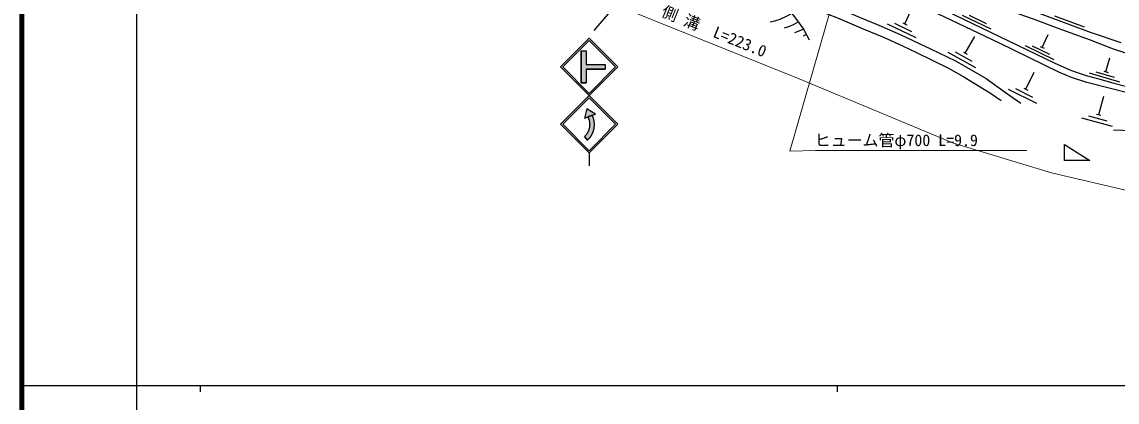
# Model space of a CAD drawing. Units: millimetres at full size, sheet at 1:1000; details may follow other scales. Extents: x 40000 to 680000, y 20000 to 380000.
# Drawn here: x 40000 to 211938, y 202409 to 262025 of the extents above; entities that cross this region are included whole.
import ezdxf
from ezdxf.enums import TextEntityAlignment as Align

# ---------------------------------------------------------------- set-up
doc = ezdxf.new("R2010")
doc.units = ezdxf.units.MM
doc.header["$LTSCALE"] = 1000
for name, color, linetype, lineweight in [('M-BGD', 7, 'Continuous', 25), ('M-STR-HTXT', 7, 'Continuous', 13), ('M-STR-STRC', 7, 'Continuous', 25), ('M-TTL', 2, 'Continuous', 140), ('M-TTL-BAND', 7, 'Continuous', 25)]:
    doc.layers.add(name, color=color, linetype=linetype, lineweight=lineweight)
doc.styles.add('ＭＳ ゴシック', font='')
doc.styles.get('ＭＳ ゴシック').set_extended_font_data('MS Gothic')

msp = doc.modelspace()

# ---------------------------------------------------------------- hatches: boundary and pattern name
at = {"layer": 'M-STR-STRC'}
for points in [[(131566, 254596), (131566, 255346), (128566, 255346), (128566, 257471), (127816, 257471), (127816, 252471), (128566, 252471), (128566, 254596)], [(128846, 247119), (128867, 247079), (128886, 247038), (128905, 246997), (128924, 246956), (128941, 246914), (128958, 246872), (128974, 246830), (128990, 246788), (129004, 246745), (129018, 246702), (129031, 246659), (129043, 246615), (129055, 246572), (129066, 246528), (129076, 246484), (129085, 246440), (129094, 246396), (129102, 246351), (129109, 246307), (129115, 246262), (129120, 246217), (129125, 246172), (129129, 246127), (129132, 246082), (129134, 246037), (129136, 245992), (129136, 245947), (129136, 245902), (129135, 245857), (129134, 245812), (129131, 245767), (129128, 245722), (129124, 245677), (129119, 245632), (129114, 245587), (129107, 245542), (129100, 245498), (129092, 245453), (129083, 245409), (129074, 245365), (129064, 245321), (129053, 245277), (129041, 245234), (129029, 245190), (129015, 245147), (129001, 245104), (128986, 245062), (128971, 245019), (128955, 244977), (128938, 244935), (128920, 244894), (128902, 244853), (128882, 244812), (128863, 244771), (128842, 244731), (128821, 244691), (128799, 244652), (128776, 244613), (128753, 244574), (128729, 244536), (128704, 244498), (128679, 244461), (128653, 244424), (128626, 244387), (128599, 244351), (128571, 244316), (128543, 244281), (128514, 244246), (128484, 244212), (128454, 244179), (128423, 244146), (128392, 244113), (128360, 244082), (128327, 244050), (128324, 244047), (128788, 243467), (128817, 243493), (128859, 243533), (128901, 243574), (128941, 243615), (128981, 243657), (129021, 243700), (129059, 243743), (129097, 243788), (129134, 243832), (129170, 243878), (129206, 243924), (129240, 243970), (129274, 244018), (129307, 244065), (129339, 244114), (129370, 244163), (129401, 244212), (129430, 244262), (129459, 244313), (129487, 244364), (129513, 244415), (129539, 244467), (129564, 244520), (129589, 244572), (129612, 244626), (129634, 244679), (129655, 244733), (129676, 244788), (129695, 244842), (129714, 244897), (129731, 244953), (129748, 245008), (129763, 245064), (129778, 245120), (129792, 245177), (129804, 245234), (129816, 245290), (129827, 245348), (129836, 245405), (129845, 245462), (129852, 245520), (129859, 245577), (129865, 245635), (129869, 245693), (129873, 245751), (129876, 245809), (129877, 245867), (129878, 245925), (129877, 245983), (129876, 246041), (129873, 246099), (129870, 246157), (129865, 246215), (129860, 246273), (129853, 246331), (129846, 246388), (129837, 246446), (129828, 246503), (129817, 246560), (129806, 246617), (129793, 246674), (129780, 246730), (129765, 246786), (129750, 246842), (129733, 246898), (129716, 246953), (129698, 247009), (129678, 247063), (129658, 247118), (129637, 247172), (129615, 247225), (129592, 247279), (129568, 247332), (129543, 247384), (130052, 247578), (128695, 248376), (128337, 246925)], [(129018, 246702), (129031, 246659), (129043, 246615), (129055, 246572), (129066, 246528), (129076, 246484), (129085, 246440), (129094, 246396), (129102, 246351), (129109, 246307), (129115, 246262), (129120, 246217), (129125, 246172), (129129, 246127), (129132, 246082), (129134, 246037), (129136, 245992), (129136, 245947), (129136, 245902), (129135, 245857), (129134, 245812), (129131, 245767), (129128, 245722), (129124, 245677), (129119, 245632), (129114, 245587), (129107, 245542), (129100, 245498), (129092, 245453), (129083, 245409), (129074, 245365), (129064, 245321), (129053, 245277), (129041, 245234), (129029, 245190), (129015, 245147), (129001, 245104), (128986, 245062), (128971, 245019), (128955, 244977), (128938, 244935), (128920, 244894), (128902, 244853), (128882, 244812), (128863, 244771), (128842, 244731), (128821, 244691), (128799, 244652), (128776, 244613), (128753, 244574), (128729, 244536), (128704, 244498), (128679, 244461), (128653, 244424), (128626, 244387), (128599, 244351), (128571, 244316), (128543, 244281), (128514, 244246), (128484, 244212), (128454, 244179), (128423, 244146), (128392, 244113), (128360, 244082), (128327, 244050), (128324, 244047), (128788, 243467), (128817, 243493), (128859, 243533), (128901, 243574), (128941, 243615), (128981, 243657), (129021, 243700), (129059, 243743), (129097, 243788), (129134, 243832), (129170, 243878), (129206, 243924), (129240, 243970), (129274, 244018), (129307, 244065), (129339, 244114), (129370, 244163), (129401, 244212), (129430, 244262), (129459, 244313), (129487, 244364), (129513, 244415), (129539, 244467), (129564, 244520), (129589, 244572), (129612, 244626), (129634, 244679), (129655, 244733), (129676, 244788), (129695, 244842), (129714, 244897), (129731, 244953), (129748, 245008), (129763, 245064), (129778, 245120), (129792, 245177), (129804, 245234), (129816, 245290), (129827, 245348), (129836, 245405), (129845, 245462), (129852, 245520), (129859, 245577), (129865, 245635), (129869, 245693), (129873, 245751), (129876, 245809), (129877, 245867), (129878, 245925), (129877, 245983), (129876, 246041), (129873, 246099), (129870, 246157), (129865, 246215), (129860, 246273), (129853, 246331), (129846, 246388), (129837, 246446), (129828, 246503), (129817, 246560), (129806, 246617), (129793, 246674), (129780, 246730), (129765, 246786), (129750, 246842), (129733, 246898), (129716, 246953), (129698, 247009), (129678, 247063), (129658, 247118), (129637, 247172), (129615, 247225), (129592, 247279), (129568, 247332), (129543, 247384), (128846, 247119), (128867, 247079), (128886, 247038), (128905, 246997), (128924, 246956), (128941, 246914), (128958, 246872), (128974, 246830), (128990, 246788), (129004, 246745)]]:
    msp.add_hatch(color=256, dxfattribs=at).paths.add_polyline_path(points)

# ---------------------------------------------------------------- linework, layer by layer
at = {"layer": 'M-BGD'}
for p, q in [((178592, 261729), (179894, 264431)), ((187606, 263101), (192108, 260925)), ((188702, 263071), (191403, 261765)), ((175819, 261733), (180323, 259562)), ((176980, 261839), (179682, 260537)), ((178276, 261880), (178907, 261577)), ((202091, 262999), (206779, 261260)), ((163148, 260067), (162629, 259782)), ((188110, 257125), (189583, 259738)), ((200152, 258036), (201131, 260062)), ((197510, 258314), (202011, 256138)), ((198606, 258284), (201307, 256979)), ((199837, 258189), (200467, 257884)), ((185342, 257307), (189698, 254852)), ((186508, 257338), (189122, 255865)), ((187805, 257296), (188414, 256953)), ((210185, 254208), (210812, 256369)), ((197590, 251456), (198924, 254143)), ((207534, 254040), (212336, 252648)), ((208619, 254194), (211501, 253358)), ((209849, 254306), (210521, 254111)), ((194817, 251492), (199296, 249269)), ((195980, 251585), (198667, 250251)), ((197277, 251611), (197904, 251300)), ((209055, 247487), (209835, 250384)), ((206330, 246978), (211158, 245679)), ((207451, 247297), (210348, 246518)), ((208717, 247578), (209393, 247396))]:
    msp.add_line(p, q, dxfattribs=at)
for points in [[(137596, 296357), (138622, 295326), (140730, 293289), (141225, 292719), (142621, 290436), (143583, 288729), (145896, 284383), (146882, 282318), (148748, 278284), (148807, 277943), (149729, 276894), (155247, 270082), (160018, 264462), (161630, 262419), (162680, 260909), (163617, 259225)], [(142621, 290436), (143902, 289721), (148909, 286464), (152142, 284428), (154335, 283368), (159576, 280997), (166240, 277810), (173702, 274090), (179946, 271166), (182071, 270225), (185982, 268644), (200113, 263253), (207735, 260425), (212508, 258813)], [(214941, 256591), (211397, 257730), (207779, 259156), (202862, 260916), (198798, 262439), (194178, 264103), (181885, 268746), (177159, 270721), (172635, 272772), (170124, 274080), (165986, 276449), (160260, 279477), (152872, 282990), (151002, 284005), (149057, 285318), (144603, 288114), (143583, 288729)], [(148096, 279693), (149656, 279162), (158128, 275863), (162983, 273888), (169240, 271239), (172720, 269725), (177818, 267332), (202036, 255626), (204501, 254499), (205507, 254121), (207085, 253641), (209456, 253014), (211432, 252441), (216489, 251131)], [(217930, 249831), (207182, 252504), (204791, 253317), (202780, 254132), (193458, 258697), (170908, 269453), (158741, 274494), (149753, 277990), (148709, 278295)], [(156470, 268642), (158476, 267940), (166058, 265087), (171585, 262729), (174543, 261528), (177899, 260053), (182659, 257785), (186570, 255941), (191357, 253132), (194586, 250851), (196840, 249265)], [(158447, 266313), (160929, 265425), (164775, 263936), (168041, 262646), (172047, 260920), (175263, 259644), (178262, 258301), (180421, 257217), (182803, 256057), (185490, 254748), (187902, 253394), (192051, 250840), (193716, 249729)], [(160888, 263359), (159967, 262852), (158985, 262423), (158172, 262131), (157496, 262007)], [(161907, 262021), (161209, 261624), (160526, 261305), (159661, 261071)], [(162680, 260909), (161957, 260558), (161267, 260337)], [(211364, 245078), (214295, 244978), (216646, 244766), (219583, 244134), (223414, 243021), (225763, 242064), (228593, 240661), (230731, 239882), (234362, 238902), (237592, 238123)]]:
    msp.add_lwpolyline(points, dxfattribs=at)
at = {"layer": 'M-STR-HTXT'}
for p, q in [((172001, 281657), (160548, 241743)), ((160548, 241743), (164584, 241843)), ((164584, 241843), (197770, 241843))]:
    msp.add_line(p, q, dxfattribs=at)
msp.add_lwpolyline([(564808, 295264), (449207, 256504), (405219, 243717), (379329, 237001), (351182, 231399), (326324, 228842), (306403, 227737), (291208, 227525), (276021, 227678), (262887, 228230), (254110, 228783), (231682, 231464), (217942, 234534), (201658, 238353), (186261, 243031), (168927, 250247), (162029, 253078), (127643, 266944), (116742, 270575), (110006, 272305), (101938, 273659), (93501, 274029), (88816, 273600), (84900, 272685)], dxfattribs=at)
at = {"layer": 'M-STR-STRC'}
for p, q in [((155663, 290957), (129796, 260698)), ((124567, 254972), (129067, 259472)), ((124921, 254972), (129067, 259118)), ((133567, 254971), (129067, 259472)), ((133214, 254971), (129067, 259118)), ((127816, 257471), (127816, 252471)), ((127816, 257471), (128566, 257471)), ((128566, 257471), (128566, 255346)), ((124567, 254972), (129067, 250471)), ((124921, 254972), (129067, 250824)), ((128566, 255346), (131566, 255346)), ((128566, 254596), (131566, 254596)), ((128566, 254596), (128566, 252471)), ((129067, 250824), (133214, 254971)), ((129067, 250471), (133567, 254971)), ((131566, 255346), (131566, 254596)), ((127816, 252471), (128566, 252471)), ((124567, 245971), (129067, 250471)), ((124920, 245971), (129067, 250117)), ((133567, 245971), (129067, 250471)), ((133213, 245971), (129067, 250117)), ((128695, 248376), (128337, 246925)), ((130052, 247578), (128695, 248376)), ((129067, 241471), (124567, 245971)), ((129067, 241824), (124920, 245971)), ((128337, 246925), (130052, 247578)), ((133567, 245971), (129067, 241470)), ((133213, 245971), (129067, 241824)), ((128788, 243467), (128324, 244047)), ((129067, 241470), (129067, 239470))]:
    msp.add_line(p, q, dxfattribs=at)
for points in [[(127816, 257471), (128566, 257471), (128566, 255346), (131566, 255346), (131566, 254596), (128566, 254596), (128566, 252471), (127816, 252471)], [(130052, 247578), (128695, 248376), (128337, 246925)], [(130052, 247578), (128695, 248376), (128337, 246925)], [(129543, 247384), (130052, 247578), (128695, 248376), (128337, 246925), (128846, 247119)], [(129543, 247384), (128846, 247119), (128846, 247119), (128867, 247079), (128886, 247038), (128905, 246997), (128924, 246956), (128941, 246914), (128958, 246872), (128974, 246830), (128990, 246788), (129004, 246745), (129018, 246702), (129031, 246659), (129043, 246615), (129055, 246572), (129066, 246528), (129076, 246484), (129085, 246440), (129094, 246396), (129102, 246351), (129109, 246307), (129115, 246262), (129120, 246217), (129125, 246172), (129129, 246127), (129132, 246082), (129134, 246037), (129136, 245992), (129136, 245947), (129136, 245902), (129135, 245857), (129134, 245812), (129131, 245767), (129128, 245722), (129124, 245677), (129119, 245632), (129114, 245587), (129107, 245542), (129100, 245498), (129092, 245453), (129083, 245409), (129074, 245365), (129064, 245321), (129053, 245277), (129041, 245234), (129029, 245190), (129015, 245147), (129001, 245104), (128986, 245062), (128971, 245019), (128955, 244977), (128938, 244935), (128920, 244894), (128902, 244853), (128882, 244812), (128863, 244771), (128842, 244731), (128821, 244691), (128799, 244652), (128776, 244613), (128753, 244574), (128729, 244536), (128704, 244498), (128679, 244461), (128653, 244424), (128626, 244387), (128599, 244351), (128571, 244316), (128543, 244281), (128514, 244246), (128484, 244212), (128454, 244179), (128423, 244146), (128392, 244113), (128360, 244082), (128327, 244050), (128324, 244047), (128324, 244047), (128788, 243467), (128788, 243467), (128817, 243493), (128859, 243533), (128901, 243574), (128941, 243615), (128981, 243657), (129021, 243700), (129059, 243743), (129097, 243788), (129134, 243832), (129170, 243878), (129206, 243924), (129240, 243970), (129274, 244018), (129307, 244065), (129339, 244114), (129370, 244163), (129401, 244212), (129430, 244262), (129459, 244313), (129487, 244364), (129513, 244415), (129539, 244467), (129564, 244520), (129589, 244572), (129612, 244626), (129634, 244679), (129655, 244733), (129676, 244788), (129695, 244842), (129714, 244897), (129731, 244953), (129748, 245008), (129763, 245064), (129778, 245120), (129792, 245177), (129804, 245234), (129816, 245290), (129827, 245348), (129836, 245405), (129845, 245462), (129852, 245520), (129859, 245577), (129865, 245635), (129869, 245693), (129873, 245751), (129876, 245809), (129877, 245867), (129878, 245925), (129877, 245983), (129876, 246041), (129873, 246099), (129870, 246157), (129865, 246215), (129860, 246273), (129853, 246331), (129846, 246388), (129837, 246446), (129828, 246503), (129817, 246560), (129806, 246617), (129793, 246674), (129780, 246730), (129765, 246786), (129750, 246842), (129733, 246898), (129716, 246953), (129698, 247009), (129678, 247063), (129658, 247118), (129637, 247172), (129615, 247225), (129592, 247279), (129568, 247332)], [(203669, 242805), (207669, 240305), (203669, 240305)]]:
    msp.add_lwpolyline(points, close=True, dxfattribs=at)
at = {"layer": 'M-TTL'}
msp.add_line((40000, 380000), (40000, 20000), dxfattribs=at)
at = {"layer": 'M-TTL-BAND'}
for p, q in [((58000, 370000), (58000, 20000)), ((40000, 205000), (579000, 205000)), ((68000, 205000), (68000, 204000)), ((168000, 205000), (168000, 204000))]:
    msp.add_line(p, q, dxfattribs=at)

# ---------------------------------------------------------------- texts
at = {"layer": 'M-STR-HTXT', "style": 'ＭＳ ゴシック'}
msp.add_text('側 溝  L=223.0', height=1833, rotation=338.039, dxfattribs=at).set_placement((148131, 259204), align=Align.BOTTOM_CENTER)
msp.add_text('ヒューム管φ700 L=9.9', height=1833, dxfattribs=at).set_placement((190087, 242004), align=Align.BOTTOM_RIGHT)

doc.saveas('drawing.dxf')
